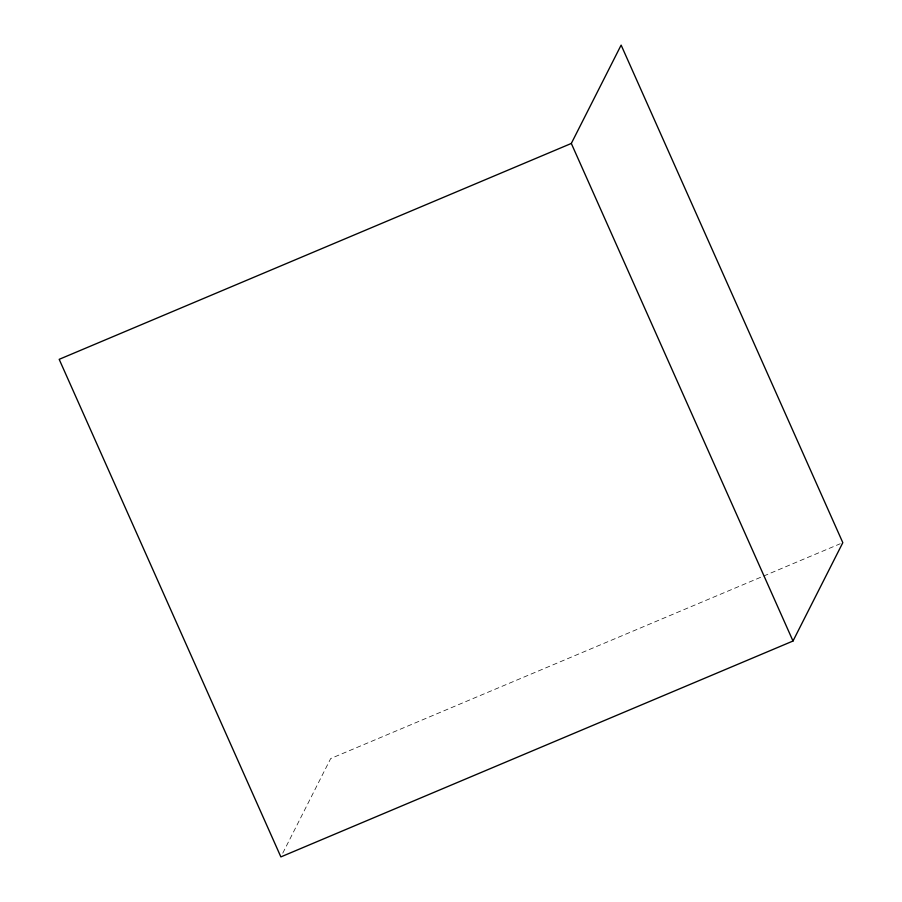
<?xml version="1.0" encoding="UTF-8"?>
<svg xmlns="http://www.w3.org/2000/svg" width="902" height="902" viewBox="0 0 902 902"><rect width="100%" height="100%" fill="white"/><g stroke="black" fill="none" stroke-linecap="round" stroke-linejoin="round"><path stroke-width="0.68" stroke-dasharray="4.51 3.38" d="M282.766 853.168L330.684 758.548L840.224 543.759"/><path stroke-width="1.35" d="M571.316 143.452L621.128 45.1L842.818 542.666L793.005 641.018L280.872 856.9L59.182 359.334L571.316 143.452L793.005 641.018"/></g></svg>
